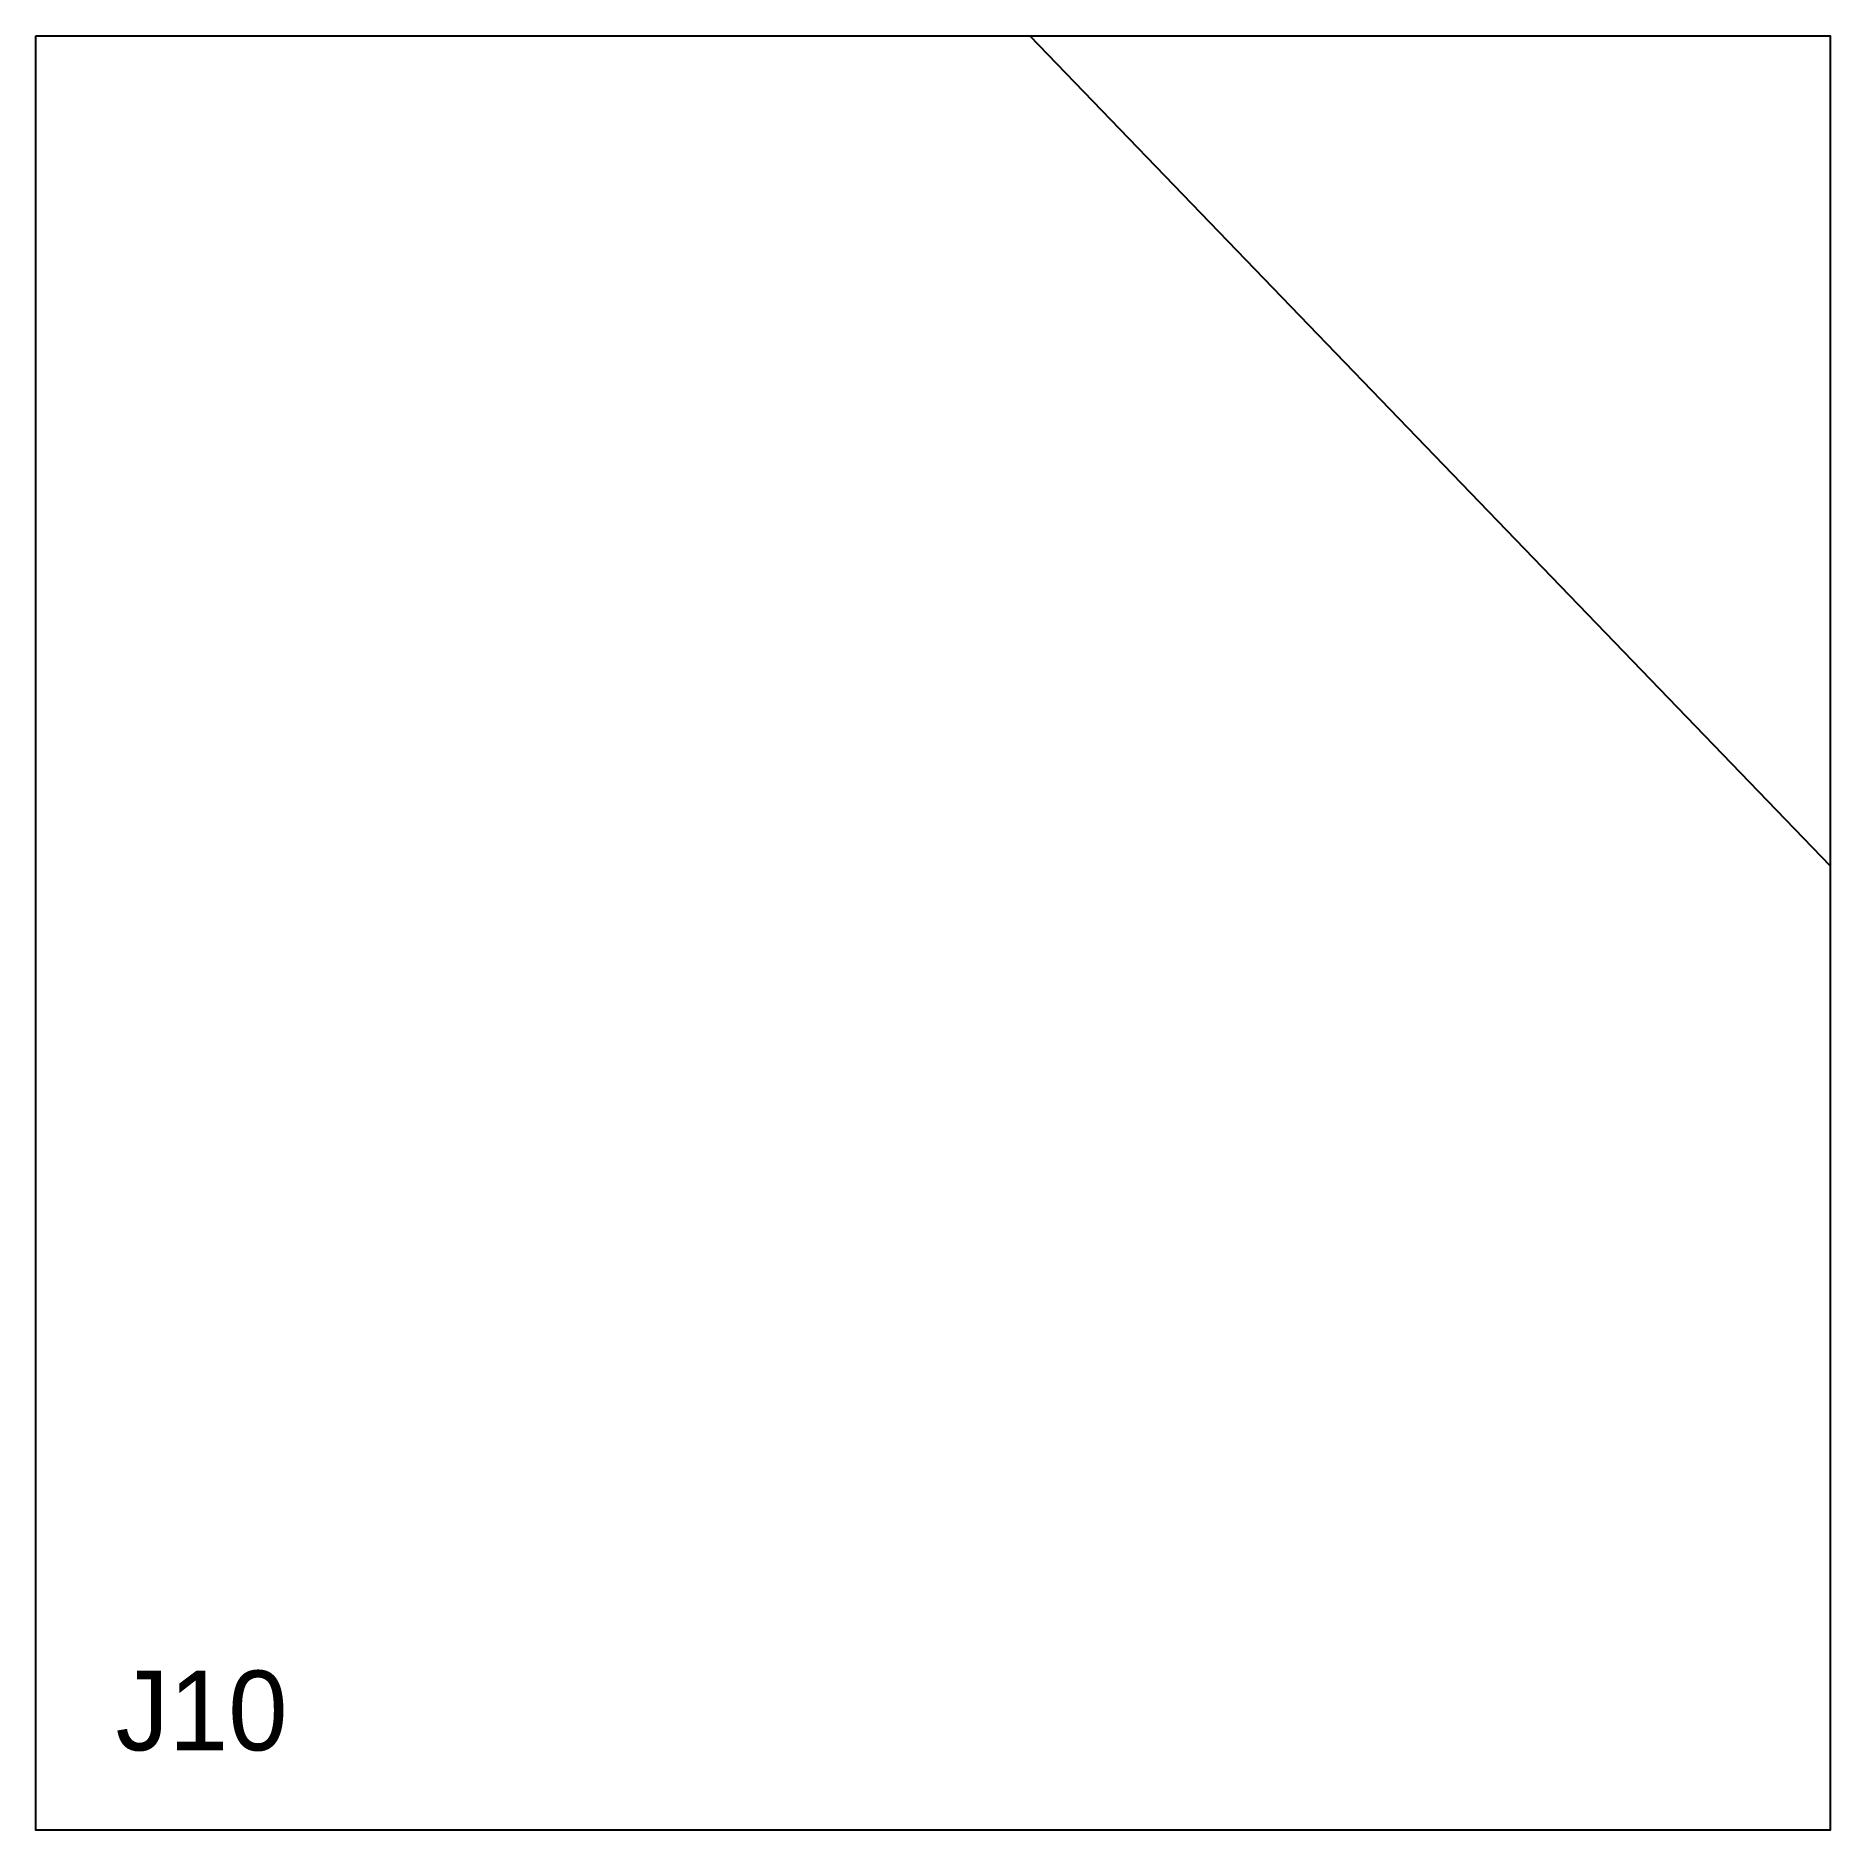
# Model space of a CAD drawing. Header units: millimetres. Extents: x 0 to 900, y 0 to 900.
import ezdxf

# ---------------------------------------------------------------- set-up
doc = ezdxf.new("R2010")
doc.units = ezdxf.units.MM
for name, color, linetype in [('CUT', 1, 'Continuous'), ('ID', 3, 'Continuous'), ('QIBLA', 5, 'Continuous')]:
    doc.layers.add(name, color=color, linetype=linetype)

msp = doc.modelspace()

# ---------------------------------------------------------------- linework, layer by layer
at = {"layer": 'CUT'}
msp.add_lwpolyline([(0, 900), (900, 900), (900, 0), (0, 0), (0, 900)], close=True, dxfattribs=at)
at = {"layer": 'QIBLA'}
msp.add_lwpolyline([(498.51, 900), (900, 483.73)], dxfattribs=at)

# ---------------------------------------------------------------- texts
at = {"layer": 'ID'}
msp.add_text('J10', height=40, dxfattribs=at).set_placement((40, 40))

doc.saveas('drawing.dxf')
